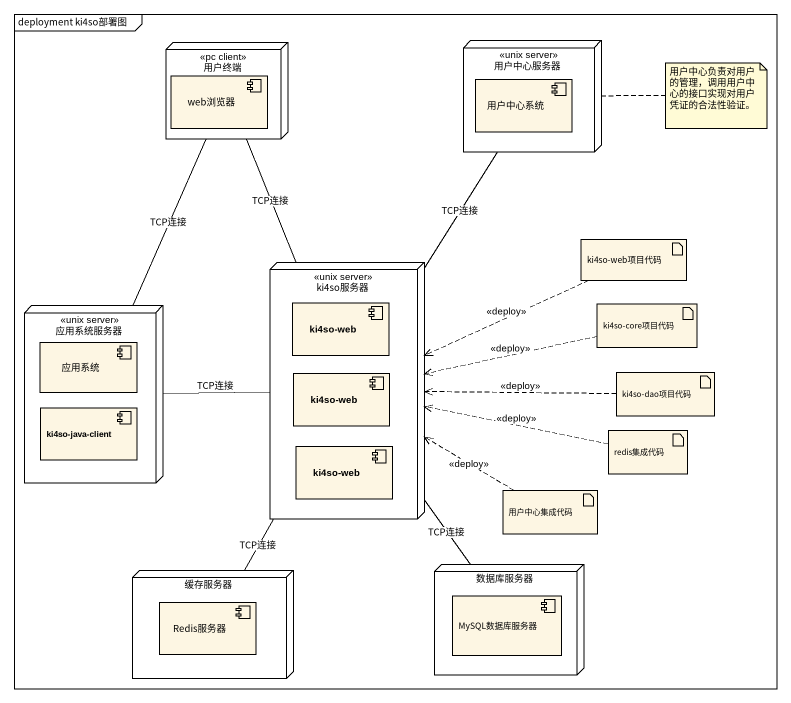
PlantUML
@startuml
mainframe deployment ki4so部署图
node 用户终端 <<pc client>> {
  component web浏览器
}
node 用户中心服务器 <<unix server>> {
  component 用户中心系统
}
artifact "ki4so-web项目代码" as ki4so_web项目代码
node ki4so服务器 <<unix server>> {
  component "ki4so-web" as ki4so_web
  component "ki4so-web" as ki4so_web_2
  component "ki4so-web" as ki4so_web_3
}
node 应用系统服务器 <<unix server>> {
  component 应用系统
  component "ki4so-java-client" as ki4so_java_client
}
artifact "ki4so-core项目代码" as ki4so_core项目代码
artifact "ki4so-dao项目代码" as ki4so_dao项目代码
artifact redis集成代码
artifact 用户中心集成代码
node 缓存服务器 {
  component Redis服务器
}
node 数据库服务器 {
  component MySQL数据库服务器
}
用户终端 -- ki4so服务器 : TCP连接
用户终端 -- 应用系统服务器 : TCP连接
用户中心服务器 -- ki4so服务器 : TCP连接
ki4so_web项目代码 .left.> ki4so服务器 : <<deploy>>
ki4so服务器 -- 缓存服务器 : TCP连接
ki4so服务器 -- 数据库服务器 : TCP连接
应用系统服务器 -right- ki4so服务器 : TCP连接
ki4so_core项目代码 .left.> ki4so服务器 : <<deploy>>
ki4so_dao项目代码 .left.> ki4so服务器 : <<deploy>>
redis集成代码 .left.> ki4so服务器 : <<deploy>>
用户中心集成代码 .left.> ki4so服务器 : <<deploy>>
note right of 用户中心服务器 : 用户中心负责对用户的管理，调用用户中心的接口实现对用户凭证的合法性验证。
@enduml
